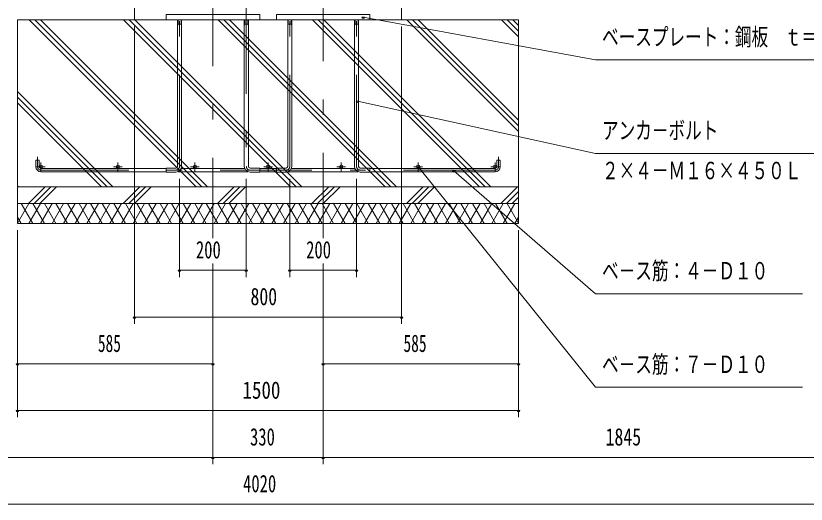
# Model space of a CAD drawing. Units: millimetres, scale not verified. Extents: x -31547 to 31550, y -14700 to 14700.
# Drawn here: x 18732 to 27014, y -4067 to 1049 of the extents above; entities that cross this region are included whole.
import ezdxf
from ezdxf.enums import TextEntityAlignment as Align

# ---------------------------------------------------------------- set-up
doc = ezdxf.new("R2010")
doc.units = ezdxf.units.MM
doc.header["$LTSCALE"] = 80
doc.linetypes.add('USER3', pattern=[24, 12, -5, 2, -5])
for name, color, linetype, lineweight in [('0-6_2-02BOLD', 7, 'Continuous', 18), ('0-8_2-22CENTER', 3, 'USER3', 18), ('0-9_2-42THIN', 4, 'Continuous', 18), ('0-A_2-52DIM', 3, 'Continuous', 18), ('0-B_2-62HATCH', 2, 'Continuous', 18)]:
    doc.layers.add(name, color=color, linetype=linetype, lineweight=lineweight)
doc.styles.add('ＭＳ ゴシック', font='')
doc.styles.get('ＭＳ ゴシック').set_extended_font_data('MS Gothic')

msp = doc.modelspace()

# ---------------------------------------------------------------- linework, layer by layer
at = {"layer": '0-6_2-02BOLD'}
for p, q in [((20307.34, 1063.9), (20307.34, 1007.9)), ((20426.33, -528.6), (20426.33, 1007.9)), ((20468.34, 1007.9), (20468.34, -528.6)), ((21126.33, -528.6), (21126.33, 1007.9)), ((21168.33, 1007.9), (21168.33, -528.6)), ((21581.33, -528.6), (21581.33, 1007.9)), ((21623.34, 1007.9), (21623.34, -528.6)), ((22281.33, -528.6), (22281.33, 1007.9)), ((22323.33, 1007.9), (22323.33, -528.6)), ((20426.33, 960.65), (20468.34, 960.65)), ((21168.33, 960.65), (21126.33, 960.65)), ((21581.33, 960.65), (21623.34, 960.65)), ((22281.33, 960.65), (22323.33, 960.65)), ((20307.34, -549.6), (18994.83, -549.6)), ((20464.51, -549.6), (21130.17, -549.6)), ((21462.33, -549.6), (21287.34, -549.6)), ((21619.51, -549.6), (22285.17, -549.6)), ((22442.33, -549.6), (23754.83, -549.6)), ((18994.83, -584.6), (20307.34, -584.6)), ((21165.73, -584.6), (20428.94, -584.6)), ((21287.34, -584.6), (21462.33, -584.6)), ((21563.83, -588.1), (21462.33, -588.1)), ((22320.73, -584.6), (21583.94, -584.6)), ((23754.83, -584.6), (22442.33, -584.6)), ((23999.84, -742.1), (18749.84, -742.1)), ((18749.84, -917.1), (23999.84, -917.1))]:
    msp.add_line(p, q, dxfattribs=at)
for points in [[(19974.83, 1007.9), (19974.83, 1357.9), (14339.83, 1357.9)], [(22774.83, 1007.9), (22774.83, 1357.9), (28409.83, 1357.9)], [(20307.34, 1063.9), (21287.34, 1063.9), (21287.34, 1007.9)], [(21462.33, 1007.9), (21462.33, 1063.9), (22442.33, 1063.9), (22442.33, 1007.9)], [(18942.33, -532.1), (18942.33, -462.1), (18977.33, -462.1), (18977.33, -532.1)], [(23772.33, -532.1), (23772.33, -462.1), (23807.33, -462.1), (23807.33, -532.1)], [(20408.83, -588.1), (20307.34, -588.1), (20307.34, -546.1), (20408.83, -546.1)], [(21185.83, -546.1), (21287.34, -546.1), (21287.34, -588.1), (21185.83, -588.1)], [(21462.33, -588.1), (21462.33, -546.1), (21563.83, -546.1)], [(22340.83, -546.1), (22442.33, -546.1), (22442.33, -588.1), (22340.83, -588.1)]]:
    msp.add_lwpolyline(points, dxfattribs=at)
msp.add_lwpolyline([(23999.84, -1127.1), (23999.84, 1007.9), (18749.84, 1007.9), (18749.84, -1127.1)], close=True, dxfattribs=at)
for centre in [(18994.83, -532.1), (19801.58, -532.1), (20608.33, -532.1), (21374.84, -532.1), (22141.33, -532.1), (22948.08, -532.1), (23754.83, -532.1)]:
    msp.add_circle(centre, 17.5, dxfattribs=at)
for centre, radius, start, end in [((18994.83, -532.1), 52.5, 180, 270), ((20408.83, -528.6), 59.5, 270, 0), ((20408.83, -528.6), 17.5, 270, 0), ((21185.83, -528.6), 59.5, 180, 270), ((21185.83, -528.6), 17.5, 180, 270), ((21563.83, -528.6), 59.5, 270, 0), ((21563.83, -528.6), 17.5, 270, 0), ((22340.83, -528.6), 59.5, 180, 270), ((22340.83, -528.6), 17.5, 180, 270), ((23754.83, -532.1), 52.5, 270, 0)]:
    msp.add_arc(centre, radius, start, end, dxfattribs=at)
at = {"layer": '0-8_2-22CENTER'}
for p, q in [((20797.34, 7241.41), (20797.34, -1281.07)), ((21952.33, 1532.9), (21952.33, -1281.07)), ((20447.34, -528.6), (20447.34, 1191.98)), ((21147.33, 1191.98), (21147.33, -528.6)), ((21602.34, -528.6), (21602.34, 1191.98)), ((22302.33, -528.6), (22302.33, 1191.98)), ((18959.83, -532.1), (18959.83, -427.1)), ((18994.83, -577.6), (18994.83, -486.6)), ((19801.58, -577.6), (19801.58, -486.6)), ((20608.33, -577.6), (20608.33, -486.6)), ((21374.84, -486.6), (21374.84, -577.6)), ((22141.33, -577.6), (22141.33, -486.6)), ((22948.08, -577.6), (22948.08, -486.6)), ((23754.83, -486.6), (23754.83, -577.6)), ((23789.83, -427.1), (23789.83, -532.1)), ((18949.34, -532.1), (19040.34, -532.1)), ((23754.83, -567.1), (18994.83, -567.1)), ((19756.09, -532.1), (19847.09, -532.1)), ((20562.84, -532.1), (20653.83, -532.1)), ((21329.33, -532.1), (21420.33, -532.1)), ((22095.83, -532.1), (22186.83, -532.1)), ((22993.58, -532.1), (22902.58, -532.1)), ((23800.34, -532.1), (23709.34, -532.1))]:
    msp.add_line(p, q, dxfattribs=at)
for centre, radius, start, end in [((18994.83, -532.1), 35, 180, 270), ((20408.83, -528.6), 38.5, 270, 0), ((21185.83, -528.6), 38.5, 180, 270), ((21563.83, -528.6), 38.5, 270, 0), ((22340.83, -528.6), 38.5, 180, 270), ((23754.83, -532.1), 35, 270, 0)]:
    msp.add_arc(centre, radius, start, end, dxfattribs=at)
at = {"layer": '0-9_2-42THIN'}
for points in [[(20426.33, 951.56), (20431.58, 960.65), (20431.58, 1007.9)], [(20463.09, 1007.9), (20463.09, 960.65), (20468.34, 951.56)], [(21131.59, 1007.9), (21131.59, 960.65), (21126.33, 951.56)], [(21168.33, 951.56), (21163.08, 960.65), (21163.08, 1007.9)], [(21581.33, 951.56), (21586.58, 960.65), (21586.58, 1007.9)], [(21618.09, 1007.9), (21618.09, 960.65), (21623.34, 951.56)], [(22281.33, 951.56), (22286.58, 960.65), (22286.58, 1007.9)], [(22318.08, 1007.9), (22318.08, 960.65), (22323.33, 951.56)]]:
    msp.add_lwpolyline(points, dxfattribs=at)
at = {"layer": '0-A_2-52DIM'}
for p, q in [((22384.24, 1034.8), (22356.24, 1034.8)), ((19974.83, 937.9), (19974.83, -2177.1)), ((22774.83, -2177.1), (22774.83, 937.9)), ((22327.63, 154.53), (22299.63, 154.53)), ((24804.83, -392.1), (22313.63, 154.53)), ((27394.83, -392.1), (24804.83, -392.1)), ((22967.54, -539.65), (22939.54, -539.65)), ((24804.83, -2842.1), (22953.54, -539.65)), ((23337.01, -575.3), (23309.01, -575.3)), ((23323.01, -575.3), (24804.83, -1862.1)), ((20447.34, -1687.1), (20447.34, -658.44)), ((21147.33, -658.44), (21147.33, -1687.1)), ((21602.34, -1687.1), (21602.34, -658.44)), ((22302.33, -658.44), (22302.33, -1687.1)), ((18749.84, -3157.1), (18749.84, -1197.1)), ((23999.84, -3157.1), (23999.84, -1197.1)), ((20797.34, -1547.1), (20797.34, -3647.1)), ((21952.33, -1547.1), (21952.33, -3647.1)), ((20461.34, -1617.1), (20433.34, -1617.1)), ((21147.33, -1617.1), (20447.34, -1617.1)), ((21161.33, -1617.1), (21133.33, -1617.1)), ((21616.34, -1617.1), (21588.34, -1617.1)), ((22302.33, -1617.1), (21602.34, -1617.1)), ((22316.33, -1617.1), (22288.33, -1617.1)), ((24804.83, -1862.1), (26974.83, -1862.1)), ((19988.83, -2107.1), (19960.83, -2107.1)), ((19974.83, -2107.1), (22774.83, -2107.1)), ((22788.83, -2107.1), (22760.83, -2107.1)), ((18763.84, -2597.1), (18735.84, -2597.1)), ((20797.34, -2597.1), (18749.84, -2597.1)), ((20811.34, -2597.1), (20783.34, -2597.1)), ((21966.33, -2597.1), (21938.33, -2597.1)), ((21952.33, -2597.1), (23999.84, -2597.1)), ((24013.84, -2597.1), (23985.84, -2597.1)), ((26974.83, -2842.1), (24804.83, -2842.1)), ((18763.84, -3087.1), (18735.84, -3087.1)), ((18749.84, -3087.1), (23999.84, -3087.1)), ((24013.84, -3087.1), (23985.84, -3087.1)), ((28409.83, -3577.1), (14339.83, -3577.1)), ((20811.34, -3577.1), (20783.34, -3577.1)), ((21966.33, -3577.1), (21938.33, -3577.1)), ((28409.83, -4067.1), (14339.83, -4067.1))]:
    msp.add_line(p, q, dxfattribs=at)
msp.add_lwpolyline([(22370.24, 1034.8), (24804.83, 587.9), (28024.83, 587.9)], dxfattribs=at)
for centre in [(22370.24, 1034.8), (22313.63, 154.53), (22953.54, -539.65), (23323.01, -575.3), (20447.34, -1617.1), (21147.33, -1617.1), (21602.34, -1617.1), (22302.33, -1617.1), (19974.83, -2107.1), (22774.83, -2107.1), (18749.84, -2597.1), (20797.34, -2597.1), (21952.33, -2597.1), (23999.84, -2597.1), (18749.84, -3087.1), (23999.84, -3087.1), (20797.34, -3577.1), (21952.33, -3577.1)]:
    msp.add_arc(centre, 14, 180, 0, dxfattribs=at)
at = {"layer": '0-B_2-62HATCH'}
for p, q in [((20620.59, -742.1), (18870.58, 1007.9)), ((18929.98, 1007.9), (20679.98, -742.1)), ((20739.38, -742.1), (18989.38, 1007.9)), ((21610.53, -742.1), (19860.53, 1007.9)), ((19919.93, 1007.9), (21669.93, -742.1)), ((21729.33, -742.1), (19979.33, 1007.9)), ((20850.48, 1007.9), (22600.49, -742.1)), ((22659.88, -742.1), (20909.88, 1007.9)), ((20969.28, 1007.9), (22719.28, -742.1)), ((21840.44, 1007.9), (23590.43, -742.1)), ((23649.83, -742.1), (21899.83, 1007.9)), ((21959.23, 1007.9), (23709.23, -742.1)), ((22774.83, 1012.4), (22770.34, 1007.9)), ((23999.84, -161.55), (22830.38, 1007.9)), ((22889.78, 1007.9), (23999.84, -102.15)), ((23999.84, -42.75), (22949.18, 1007.9)), ((23820.34, 1007.9), (23999.84, 828.4)), ((23999.84, 887.8), (23879.73, 1007.9)), ((23939.13, 1007.9), (23999.84, 947.2)), ((18749.84, 257.5), (19749.43, -742.1)), ((19690.03, -742.1), (18749.84, 198.1)), ((18749.84, 138.71), (19630.63, -742.1)), ((18759.48, -742.1), (18749.84, -732.45)), ((18865.44, -917.1), (19040.43, -742.1)), ((19099.83, -742.1), (18924.84, -917.1)), ((18984.23, -917.1), (19159.23, -742.1)), ((19855.38, -917.1), (20030.39, -742.1)), ((20089.79, -742.1), (19914.78, -917.1)), ((19974.18, -917.1), (20149.19, -742.1)), ((20845.34, -917.1), (21020.34, -742.1)), ((21079.73, -742.1), (20904.74, -917.1)), ((20964.14, -917.1), (21139.13, -742.1)), ((22010.29, -742.1), (21835.28, -917.1)), ((22069.69, -742.1), (21894.68, -917.1)), ((21954.08, -917.1), (22129.08, -742.1)), ((22825.24, -917.1), (23000.23, -742.1)), ((22884.64, -917.1), (23059.63, -742.1)), ((23119.02, -742.1), (22944.03, -917.1)), ((23815.18, -917.1), (23990.19, -742.1)), ((23999.84, -791.85), (23874.58, -917.1)), ((23933.98, -917.1), (23999.84, -851.24)), ((18749.84, -1123.72), (18869.13, -917.1)), ((18909.54, -1127.1), (18788.3, -917.1)), ((18990.37, -917.1), (18869.12, -1127.1)), ((18909.54, -917.1), (19030.78, -1127.1)), ((18990.37, -1127.1), (19111.61, -917.1)), ((19152.03, -1127.1), (19030.79, -917.1)), ((19232.86, -917.1), (19111.61, -1127.1)), ((19152.03, -917.1), (19273.27, -1127.1)), ((19232.86, -1127.1), (19354.1, -917.1)), ((19394.52, -1127.1), (19273.27, -917.1)), ((19475.35, -917.1), (19354.1, -1127.1)), ((19394.52, -917.1), (19515.76, -1127.1)), ((19475.35, -1127.1), (19596.58, -917.1)), ((19637, -1127.1), (19515.76, -917.1)), ((19717.83, -917.1), (19596.58, -1127.1)), ((19637, -917.1), (19758.25, -1127.1)), ((19717.83, -1127.1), (19839.08, -917.1)), ((19879.49, -1127.1), (19758.24, -917.1)), ((19960.32, -917.1), (19839.07, -1127.1)), ((19879.49, -917.1), (20000.74, -1127.1)), ((19960.32, -1127.1), (20081.57, -917.1)), ((20121.98, -1127.1), (20000.74, -917.1)), ((20202.8, -917.1), (20081.56, -1127.1)), ((20121.98, -917.1), (20243.22, -1127.1)), ((20202.8, -1127.1), (20324.05, -917.1)), ((20364.46, -1127.1), (20243.22, -917.1)), ((20445.29, -917.1), (20324.05, -1127.1)), ((20364.46, -917.1), (20485.71, -1127.1)), ((20445.29, -1127.1), (20566.54, -917.1)), ((20606.95, -1127.1), (20485.71, -917.1)), ((20687.78, -917.1), (20566.54, -1127.1)), ((20606.95, -917.1), (20728.2, -1127.1)), ((20687.78, -1127.1), (20809.03, -917.1)), ((20849.43, -1127.1), (20728.2, -917.1)), ((20930.26, -917.1), (20809.03, -1127.1)), ((20849.43, -917.1), (20970.68, -1127.1)), ((20930.26, -1127.1), (21051.51, -917.1)), ((21091.93, -1127.1), (20970.68, -917.1)), ((21172.75, -917.1), (21051.51, -1127.1)), ((21091.92, -917.1), (21213.17, -1127.1)), ((21172.75, -1127.1), (21294, -917.1)), ((21334.42, -1127.1), (21213.17, -917.1)), ((21415.24, -917.1), (21294, -1127.1)), ((21334.42, -917.1), (21455.66, -1127.1)), ((21415.24, -1127.1), (21536.48, -917.1)), ((21576.9, -1127.1), (21455.66, -917.1)), ((21657.73, -917.1), (21536.48, -1127.1)), ((21576.9, -917.1), (21698.14, -1127.1)), ((21657.72, -1127.1), (21778.97, -917.1)), ((21819.39, -1127.1), (21698.14, -917.1)), ((21900.21, -917.1), (21778.97, -1127.1)), ((21819.39, -917.1), (21940.63, -1127.1)), ((21900.21, -1127.1), (22021.46, -917.1)), ((22061.88, -1127.1), (21940.63, -917.1)), ((22142.71, -917.1), (22021.46, -1127.1)), ((22061.88, -917.1), (22183.11, -1127.1)), ((22142.71, -1127.1), (22263.94, -917.1)), ((22304.36, -1127.1), (22183.11, -917.1)), ((22385.19, -917.1), (22263.94, -1127.1)), ((22304.36, -917.1), (22425.6, -1127.1)), ((22385.19, -1127.1), (22506.43, -917.1)), ((22546.85, -1127.1), (22425.6, -917.1)), ((22627.68, -917.1), (22506.43, -1127.1)), ((22546.85, -917.1), (22668.1, -1127.1)), ((22627.68, -1127.1), (22748.92, -917.1)), ((22668.1, -917.1), (22789.34, -1127.1)), ((22748.92, -1127.1), (22870.16, -917.1)), ((22910.57, -1127.1), (22789.34, -917.1)), ((22991.4, -917.1), (22870.16, -1127.1)), ((23031.82, -1127.1), (22910.57, -917.1)), ((23112.65, -917.1), (22991.4, -1127.1)), ((23031.82, -917.1), (23153.07, -1127.1)), ((23112.65, -1127.1), (23233.89, -917.1)), ((23274.31, -1127.1), (23153.07, -917.1)), ((23355.14, -917.1), (23233.89, -1127.1)), ((23274.31, -917.1), (23395.56, -1127.1)), ((23355.14, -1127.1), (23476.39, -917.1)), ((23516.79, -1127.1), (23395.56, -917.1)), ((23597.62, -917.1), (23476.39, -1127.1)), ((23516.79, -917.1), (23638.04, -1127.1)), ((23597.62, -1127.1), (23718.87, -917.1)), ((23759.28, -1127.1), (23638.04, -917.1)), ((23840.11, -917.1), (23718.87, -1127.1)), ((23759.28, -917.1), (23880.53, -1127.1)), ((23840.11, -1127.1), (23961.36, -917.1)), ((23880.53, -917.1), (23999.84, -1123.74)), ((18749.84, -1060.47), (18788.3, -1127.1)), ((23961.36, -1127.1), (23999.84, -1060.45))]:
    msp.add_line(p, q, dxfattribs=at)

# ---------------------------------------------------------------- texts
at = {"layer": '0-A_2-52DIM', "color": 7, "style": 'ＭＳ ゴシック'}
for s, width, p in [('ベースプレート：鋼板\u3000ｔ＝１６', 0.7, (24874.83, 682.77)), ('アンカ－ボルト', 0.7, (24874.83, -297.23)), ('２×４－Ｍ１６×４５０Ｌ', 0.7, (24874.84, -717.23)), ('200', 0.7, (20619.17, -1547.1)), ('200', 0.7, (21774.17, -1547.1)), ('ベ－ス筋：４－Ｄ１０', 0.7, (24874.82, -1767.23)), ('800', 0.75, (21190.86, -2037.1)), ('585', 0.65, (19591.73, -2527.1)), ('585', 0.65, (22794.23, -2527.1)), ('ベ－ス筋：７－Ｄ１０', 0.7, (24874.82, -2747.23)), ('1500', 0.8, (21107.46, -3017.1)), ('330', 0.7, (21186.08, -3507.1)), ('1845', 0.75, (24911.96, -3507.1)), ('4020', 0.7, (21113.18, -3997.1))]:
    msp.add_text(s, height=182.3, dxfattribs=dict(at, width=width)).set_placement(p, align=Align.BOTTOM_LEFT)

doc.saveas('drawing.dxf')
